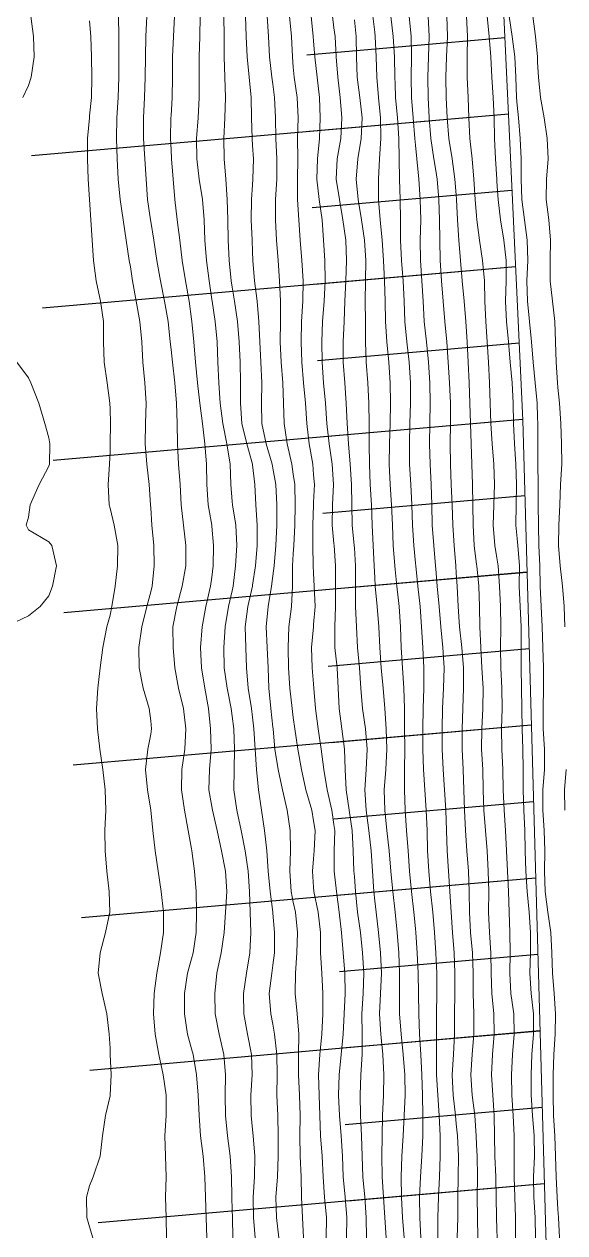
# Model space of a CAD drawing. Header units: centimetres. Extents: x 0 to 642158, y -847 to 649707.
# Drawn here: x 617117.14 to 617130.42, y 621345.87 to 621375.55 of the extents above; entities that cross this region are included whole.
import ezdxf

# ---------------------------------------------------------------- set-up
doc = ezdxf.new("R2010")
doc.units = ezdxf.units.CM
doc.header["$MEASUREMENT"] = 0
doc.layers.add('MEV_schema paysager_Ha', color=7, linetype='Continuous', lineweight=25, transparency=0.13)
doc.layers.add('MEV_schema paysager_V', color=7, linetype='Continuous', lineweight=20)
doc.layers.add('WAL_topographie 0.5', color=253, linetype='Continuous', lineweight=20)
picture_1 = doc.add_image_def('image2.png', size_in_pixel=(6614, 11023))

msp = doc.modelspace()

# ---------------------------------------------------------------- hatches: boundary and pattern name
at = {"layer": 'MEV_schema paysager_Ha', "transparency": 33554687}
h = msp.add_hatch(dxfattribs=at)
h.set_pattern_fill('ANSI31', color=60, scale=30, angle=320)
h.paths.add_polyline_path([(617169.617, 620973.194), (617165.143, 620997.552), (617163.049, 621011.729), (617162.573, 621023.432), (617161.336, 621028.189), (617160.67, 621031.995), (617159.432, 621036.467), (617156.475, 621053.969), (617156.906, 621060.001), (617157.984, 621066.14), (617158.414, 621069.802), (617158.199, 621075.295), (617157.014, 621080.142), (617155.505, 621084.988), (617154.751, 621088.973), (617151.842, 621094.789), (617149.148, 621099.205), (617146.994, 621101.252), (617145.377, 621102.544), (617143.546, 621103.621), (617141.391, 621107.391), (617140.307, 621121.334), (617138.581, 621134.515), (617137.596, 621148.681), (617137.947, 621158.301), (617138.342, 621166.601), (617137.255, 621176.482), (617136.069, 621187.153), (617134.618, 621206.801), (617133.841, 621215.056), (617132.235, 621238.569), (617131.105, 621276.162), (617130.662, 621320.72), (617129.383, 621365.826), (617128.171, 621391.821), (617126.408, 621441.701), (617124.527, 621449.888), (617124.527, 621453.399), (617124.884, 621455.482), (617126.075, 621456.85), (617127.265, 621458.873), (617127.265, 621461.254), (617125.649, 621473.672), (617125.524, 621482.896), (617125.025, 621497.979), (617124.776, 621519.544), (617124.92, 621540.094), (617125.983, 621565.584), (617126.337, 621580.453), (617126.163, 621598.374), (617127.186, 621608.874), (617130.532, 621615.192), (617131.834, 621617.887), (617134.298, 621627.22), (617135.042, 621631.96), (617135.135, 621640.047), (617136.158, 621649.713), (617136.911, 621670.5), (617129.26, 621649.205), (617124.61, 621628.36), (617120.259, 621606.016), (617117.259, 621583.371), (617115.237, 621541.083), (617114.562, 621520.401), (617115.536, 621487.717), (617112.094, 621474.528), (617111.291, 621462.83), (617115.078, 621434.173), (617114.685, 621412.686), (617116.517, 621383.817), (617118.213, 621359.713), (617121.633, 621297.519), (617122.293, 621280.379), (617124.809, 621252.783), (617126.661, 621222.595), (617125.403, 621211.007), (617126.795, 621190.875), (617128.52, 621169.158), (617130.485, 621161.793), (617131.444, 621155.186), (617130.649, 621150.827), (617132.125, 621142.753), (617132.79, 621125.456), (617134.954, 621111.319), (617137.702, 621098.468), (617139.749, 621087.381), (617141.795, 621083.246), (617143.417, 621082.42), (617144.557, 621081.575), (617145.493, 621080.194), (617145.463, 621077.083), (617144.023, 621074.463), (617144.278, 621071.03), (617145.295, 621066.579), (617147.455, 621053.531), (617147.76, 621048.137), (617148.575, 621044.067), (617151.222, 621037.452), (617151.12, 621031.956), (617151.633, 621023.148), (617154.427, 621011.658), (617158.897, 620988.919), (617162.537, 620970.568), (617168.729, 620939.186), (617182.921, 620879.156), (617188.263, 620855.446), (617193.71, 620854.003), (617187.498, 620892.108), (617176.811, 620939.879)])
h = msp.add_hatch(dxfattribs=at)
h.set_pattern_fill('ANSI31', color=60, scale=15, angle=320)
h.paths.add_polyline_path([(617169.617, 620973.194), (617165.143, 620997.552), (617163.049, 621011.729), (617162.573, 621023.432), (617161.336, 621028.189), (617160.67, 621031.995), (617159.432, 621036.467), (617156.475, 621053.969), (617156.906, 621060.001), (617157.984, 621066.14), (617158.414, 621069.802), (617158.199, 621075.295), (617157.014, 621080.142), (617155.505, 621084.988), (617154.751, 621088.973), (617151.842, 621094.789), (617149.148, 621099.205), (617146.994, 621101.252), (617145.377, 621102.544), (617143.546, 621103.621), (617141.391, 621107.391), (617140.307, 621121.334), (617138.581, 621134.515), (617137.596, 621148.681), (617137.947, 621158.301), (617138.342, 621166.601), (617137.255, 621176.482), (617136.069, 621187.153), (617134.618, 621206.801), (617133.841, 621215.056), (617132.235, 621238.569), (617131.105, 621276.162), (617130.662, 621320.72), (617129.383, 621365.826), (617128.171, 621391.821), (617126.408, 621441.701), (617124.527, 621449.888), (617124.527, 621453.399), (617124.884, 621455.482), (617126.075, 621456.85), (617127.265, 621458.873), (617127.265, 621461.254), (617125.649, 621473.672), (617125.524, 621482.896), (617125.025, 621497.979), (617124.776, 621519.544), (617124.92, 621540.094), (617125.983, 621565.584), (617126.337, 621580.453), (617126.163, 621598.374), (617127.186, 621608.874), (617130.532, 621615.192), (617131.834, 621617.887), (617134.298, 621627.22), (617135.042, 621631.96), (617135.135, 621640.047), (617136.158, 621649.713), (617136.911, 621670.5), (617132.957, 621648.368), (617129.989, 621627.895), (617123.162, 621605.493), (617122.123, 621583.834), (617121.418, 621540.656), (617120.578, 621519.454), (617120.8, 621487.646), (617120.576, 621474.663), (617119.681, 621463.134), (617121.439, 621434.424), (617121.208, 621413.2), (617123.756, 621383.971), (617124.633, 621359.105), (617126.907, 621297.599), (617127.217, 621280.099), (617128.476, 621252.652), (617130.286, 621222.294), (617130.788, 621212.114), (617133.595, 621189.8), (617133.864, 621168.997), (617134.545, 621163.04), (617136.407, 621155.367), (617136.033, 621153.22), (617137.061, 621150.231), (617136.705, 621143.134), (617138.509, 621125.82), (617138.985, 621114.157), (617141.16, 621102.299), (617147.01, 621090.064), (617151.616, 621087.22), (617153.107, 621084.646), (617154.311, 621082.965), (617155.38, 621081.272), (617156.272, 621077.352), (617156.539, 621073.164), (617152.956, 621057.576), (617153.92, 621035.982), (617159.694, 621019.068), (617160.419, 620997.657), (617177.679, 620920.157), (617193.56, 620854.923), (617187.498, 620892.108)])

# ---------------------------------------------------------------- linework, layer by layer
at = {"layer": 'MEV_schema paysager_V', "color": 7, "true_color": 0xffffff}
msp.add_lwpolyline([(617133.841, 621215.056), (617132.235, 621238.569), (617131.105, 621276.162), (617130.662, 621320.72), (617129.383, 621365.826), (617128.171, 621391.821), (617126.408, 621441.701), (617124.527, 621449.888), (617124.527, 621453.399), (617124.884, 621455.482), (617126.075, 621456.85), (617127.265, 621458.873), (617127.265, 621461.254), (617125.649, 621473.672)], dxfattribs=at)
at = {"layer": 'WAL_topographie 0.5'}
for points in [[(617117.106, 621373.75), (617117.25, 621374.046), (617117.314, 621374.25), (617117.384, 621374.75), (617117.375, 621375.25), (617117.302, 621375.75), (617117.25, 621375.898), (617117.102, 621376.25)], [(617118.825, 621345.75), (617118.75, 621346.02), (617118.681, 621346.25), (617118.671, 621346.75), (617118.75, 621347.023), (617118.834, 621347.25), (617119.012, 621347.75), (617119.064, 621348.25), (617119.14, 621348.75), (617119.25, 621349.234), (617119.252, 621349.25), (617119.276, 621349.75), (617119.257, 621350.25), (617119.25, 621350.404), (617119.228, 621350.75), (617119.172, 621351.25), (617119.055, 621351.75), (617118.962, 621352.25), (617119.007, 621352.75), (617119.143, 621353.25), (617119.248, 621353.75), (617119.227, 621354.25), (617119.175, 621354.75), (617119.13, 621355.25), (617119.125, 621355.75), (617119.145, 621356.25), (617119.128, 621356.75), (617119.074, 621357.25), (617119.003, 621357.75), (617118.941, 621358.25), (617118.921, 621358.75), (617118.948, 621359.25), (617119.008, 621359.75), (617119.076, 621360.25), (617119.175, 621360.75), (617119.25, 621361.041), (617119.298, 621361.25), (617119.377, 621361.75), (617119.43, 621362.25), (617119.441, 621362.75), (617119.349, 621363.25), (617119.25, 621363.669), (617119.227, 621363.75), (617119.208, 621364.25), (617119.24, 621364.75), (617119.25, 621365.068), (617119.255, 621365.25), (617119.261, 621365.75), (617119.25, 621366.107), (617119.244, 621366.25), (617119.182, 621366.75), (617119.109, 621367.25), (617119.093, 621367.75), (617119.093, 621368.25), (617119.02, 621368.75), (617118.911, 621369.25), (617118.843, 621369.75), (617118.81, 621370.25), (617118.783, 621370.75), (617118.75, 621371.25), (617118.75, 621371.25), (617118.714, 621371.75), (617118.699, 621372.25), (617118.698, 621372.75), (617118.743, 621373.25), (617118.75, 621373.303), (617118.793, 621373.75), (617118.806, 621374.25), (617118.799, 621374.75), (617118.783, 621375.25), (617118.75, 621375.635)], [(617120.637, 621345.75), (617120.626, 621346.25), (617120.61, 621346.75), (617120.628, 621347.25), (617120.615, 621347.75), (617120.597, 621348.25), (617120.626, 621348.75), (617120.627, 621349.25), (617120.555, 621349.75), (617120.446, 621350.25), (617120.356, 621350.75), (617120.315, 621351.25), (617120.335, 621351.75), (617120.396, 621352.25), (617120.486, 621352.75), (617120.566, 621353.25), (617120.567, 621353.75), (617120.505, 621354.25), (617120.43, 621354.75), (617120.362, 621355.25), (617120.305, 621355.75), (617120.25, 621356.25), (617120.25, 621356.25), (617120.17, 621356.75), (617120.123, 621357.25), (617120.18, 621357.75), (617120.25, 621358.118), (617120.269, 621358.25), (617120.25, 621358.442), (617120.21, 621358.75), (617120.061, 621359.25), (617119.967, 621359.75), (617119.96, 621360.25), (617120.033, 621360.75), (617120.158, 621361.25), (617120.25, 621361.617), (617120.282, 621361.75), (617120.338, 621362.25), (617120.33, 621362.75), (617120.28, 621363.25), (617120.25, 621363.679), (617120.244, 621363.75), (617120.213, 621364.25), (617120.154, 621364.75), (617120.117, 621365.25), (617120.125, 621365.75), (617120.14, 621366.25), (617120.107, 621366.75), (617120.054, 621367.25), (617120.028, 621367.75), (617119.984, 621368.25), (617119.895, 621368.75), (617119.804, 621369.25), (617119.75, 621369.593), (617119.721, 621369.75), (617119.646, 621370.25), (617119.575, 621370.75), (617119.503, 621371.25), (617119.449, 621371.75), (617119.424, 621372.25), (617119.409, 621372.75), (617119.419, 621373.25), (617119.45, 621373.75), (617119.465, 621374.25), (617119.467, 621374.75), (617119.466, 621375.25), (617119.459, 621375.75)], [(617121.63, 621345.75), (617121.613, 621346.25), (617121.594, 621346.75), (617121.579, 621347.25), (617121.534, 621347.75), (617121.47, 621348.25), (617121.437, 621348.75), (617121.413, 621349.25), (617121.373, 621349.75), (617121.288, 621350.25), (617121.25, 621350.393), (617121.157, 621350.75), (617121.078, 621351.25), (617121.077, 621351.75), (617121.156, 621352.25), (617121.25, 621352.597), (617121.289, 621352.75), (617121.362, 621353.25), (617121.377, 621353.75), (617121.368, 621354.25), (617121.325, 621354.75), (617121.259, 621355.25), (617121.25, 621355.304), (617121.173, 621355.75), (617121.077, 621356.25), (617121.009, 621356.75), (617121.016, 621357.25), (617121.084, 621357.75), (617121.11, 621358.25), (617121.057, 621358.75), (617120.936, 621359.25), (617120.839, 621359.75), (617120.798, 621360.25), (617120.796, 621360.75), (617120.889, 621361.25), (617121.024, 621361.75), (617121.109, 621362.25), (617121.112, 621362.75), (617121.051, 621363.25), (617120.995, 621363.75), (617120.969, 621364.25), (617120.935, 621364.75), (617120.907, 621365.25), (617120.9, 621365.75), (617120.882, 621366.25), (617120.842, 621366.75), (617120.783, 621367.25), (617120.75, 621367.561), (617120.727, 621367.75), (617120.676, 621368.25), (617120.592, 621368.75), (617120.487, 621369.25), (617120.399, 621369.75), (617120.324, 621370.25), (617120.25, 621370.706), (617120.243, 621370.75), (617120.173, 621371.25), (617120.134, 621371.75), (617120.107, 621372.25), (617120.076, 621372.75), (617120.069, 621373.25), (617120.093, 621373.75), (617120.113, 621374.25), (617120.119, 621374.75), (617120.128, 621375.25), (617120.156, 621375.75)], [(617122.269, 621345.75), (617122.255, 621346.25), (617122.25, 621346.434), (617122.241, 621346.75), (617122.233, 621347.25), (617122.2, 621347.75), (617122.138, 621348.25), (617122.089, 621348.75), (617122.078, 621349.25), (617122.083, 621349.75), (617122.044, 621350.25), (617121.93, 621350.75), (617121.835, 621351.25), (617121.821, 621351.75), (617121.876, 621352.25), (617121.981, 621352.75), (617122.053, 621353.25), (617122.09, 621353.75), (617122.117, 621354.25), (617122.086, 621354.75), (617121.991, 621355.25), (617121.881, 621355.75), (617121.766, 621356.25), (617121.75, 621356.345), (617121.678, 621356.75), (617121.697, 621357.25), (617121.737, 621357.75), (617121.721, 621358.25), (617121.67, 621358.75), (617121.578, 621359.25), (617121.493, 621359.75), (617121.475, 621360.25), (617121.511, 621360.75), (617121.603, 621361.25), (617121.72, 621361.75), (617121.75, 621361.974), (617121.78, 621362.25), (617121.795, 621362.75), (617121.75, 621363.227), (617121.747, 621363.25), (617121.658, 621363.75), (617121.626, 621364.25), (617121.617, 621364.75), (617121.581, 621365.25), (617121.52, 621365.75), (617121.453, 621366.25), (617121.399, 621366.75), (617121.352, 621367.25), (617121.308, 621367.75), (617121.259, 621368.25), (617121.25, 621368.313), (617121.19, 621368.75), (617121.107, 621369.25), (617121.026, 621369.75), (617120.961, 621370.25), (617120.9, 621370.75), (617120.84, 621371.25), (617120.798, 621371.75), (617120.761, 621372.25), (617120.75, 621372.469), (617120.735, 621372.75), (617120.747, 621373.25), (617120.75, 621373.306), (617120.777, 621373.75), (617120.784, 621374.25), (617120.784, 621374.75), (617120.807, 621375.25), (617120.837, 621375.75)], [(617122.812, 621345.75), (617122.773, 621346.25), (617122.765, 621346.75), (617122.799, 621347.25), (617122.806, 621347.75), (617122.766, 621348.25), (617122.75, 621348.409), (617122.716, 621348.75), (617122.711, 621349.25), (617122.739, 621349.75), (617122.721, 621350.25), (617122.624, 621350.75), (617122.535, 621351.25), (617122.53, 621351.75), (617122.599, 621352.25), (617122.683, 621352.75), (617122.704, 621353.25), (617122.694, 621353.75), (617122.679, 621354.25), (617122.641, 621354.75), (617122.569, 621355.25), (617122.468, 621355.75), (617122.361, 621356.25), (617122.293, 621356.75), (617122.298, 621357.25), (617122.309, 621357.75), (617122.288, 621358.25), (617122.25, 621358.558), (617122.224, 621358.75), (617122.127, 621359.25), (617122.057, 621359.75), (617122.044, 621360.25), (617122.075, 621360.75), (617122.162, 621361.25), (617122.25, 621361.64), (617122.272, 621361.75), (617122.333, 621362.25), (617122.364, 621362.75), (617122.337, 621363.25), (617122.257, 621363.75), (617122.25, 621363.835), (617122.218, 621364.25), (617122.201, 621364.75), (617122.118, 621365.25), (617122.019, 621365.75), (617121.956, 621366.25), (617121.922, 621366.75), (617121.9, 621367.25), (617121.882, 621367.75), (617121.834, 621368.25), (617121.756, 621368.75), (617121.75, 621368.794), (617121.684, 621369.25), (617121.618, 621369.75), (617121.575, 621370.25), (617121.561, 621370.75), (617121.522, 621371.25), (617121.443, 621371.75), (617121.382, 621372.25), (617121.376, 621372.75), (617121.411, 621373.25), (617121.438, 621373.75), (617121.44, 621374.25), (617121.443, 621374.75), (617121.457, 621375.25), (617121.465, 621375.75)], [(617123.396, 621345.75), (617123.335, 621346.25), (617123.326, 621346.75), (617123.366, 621347.25), (617123.379, 621347.75), (617123.376, 621348.25), (617123.367, 621348.75), (617123.349, 621349.25), (617123.352, 621349.75), (617123.343, 621350.25), (617123.291, 621350.75), (617123.25, 621350.995), (617123.203, 621351.25), (617123.162, 621351.75), (617123.222, 621352.25), (617123.25, 621352.446), (617123.29, 621352.75), (617123.293, 621353.25), (617123.25, 621353.719), (617123.247, 621353.75), (617123.183, 621354.25), (617123.136, 621354.75), (617123.101, 621355.25), (617123.044, 621355.75), (617122.969, 621356.25), (617122.897, 621356.75), (617122.845, 621357.25), (617122.811, 621357.75), (617122.782, 621358.25), (617122.75, 621358.534), (617122.724, 621358.75), (617122.646, 621359.25), (617122.604, 621359.75), (617122.583, 621360.25), (617122.573, 621360.75), (617122.636, 621361.25), (617122.746, 621361.75), (617122.75, 621361.776), (617122.824, 621362.25), (617122.866, 621362.75), (617122.863, 621363.25), (617122.832, 621363.75), (617122.808, 621364.25), (617122.75, 621364.728), (617122.747, 621364.75), (617122.606, 621365.25), (617122.486, 621365.75), (617122.454, 621366.25), (617122.458, 621366.75), (617122.443, 621367.25), (617122.425, 621367.75), (617122.383, 621368.25), (617122.305, 621368.75), (617122.25, 621369.098), (617122.226, 621369.25), (617122.177, 621369.75), (617122.151, 621370.25), (617122.142, 621370.75), (617122.131, 621371.25), (617122.094, 621371.75), (617122.05, 621372.25), (617122.042, 621372.75), (617122.07, 621373.25), (617122.088, 621373.75), (617122.072, 621374.25), (617122.056, 621374.75), (617122.053, 621375.25), (617122.048, 621375.75)], [(617124, 621345.75), (617123.976, 621346.25), (617123.951, 621346.75), (617123.942, 621347.25), (617123.922, 621347.75), (617123.914, 621348.25), (617123.922, 621348.75), (617123.901, 621349.25), (617123.876, 621349.75), (617123.881, 621350.25), (617123.886, 621350.75), (617123.848, 621351.25), (617123.797, 621351.75), (617123.807, 621352.25), (617123.84, 621352.75), (617123.856, 621353.25), (617123.802, 621353.75), (617123.75, 621353.989), (617123.698, 621354.25), (617123.663, 621354.75), (617123.685, 621355.25), (617123.675, 621355.75), (617123.598, 621356.25), (617123.488, 621356.75), (617123.379, 621357.25), (617123.301, 621357.75), (617123.255, 621358.25), (617123.25, 621358.29), (617123.202, 621358.75), (617123.15, 621359.25), (617123.131, 621359.75), (617123.107, 621360.25), (617123.083, 621360.75), (617123.133, 621361.25), (617123.218, 621361.75), (617123.25, 621362.002), (617123.281, 621362.25), (617123.324, 621362.75), (617123.343, 621363.25), (617123.344, 621363.75), (617123.323, 621364.25), (617123.25, 621364.654), (617123.232, 621364.75), (617123.085, 621365.25), (617122.976, 621365.75), (617122.969, 621366.25), (617122.978, 621366.75), (617122.951, 621367.25), (617122.927, 621367.75), (617122.907, 621368.25), (617122.864, 621368.75), (617122.801, 621369.25), (617122.76, 621369.75), (617122.75, 621369.974), (617122.738, 621370.25), (617122.715, 621370.75), (617122.723, 621371.25), (617122.75, 621371.61), (617122.76, 621371.75), (617122.77, 621372.25), (617122.75, 621372.572), (617122.737, 621372.75), (617122.721, 621373.25), (617122.718, 621373.75), (617122.67, 621374.25), (617122.616, 621374.75), (617122.594, 621375.25), (617122.578, 621375.75)], [(617124.555, 621345.75), (617124.562, 621346.25), (617124.518, 621346.75), (617124.483, 621347.25), (617124.457, 621347.75), (617124.42, 621348.25), (617124.406, 621348.75), (617124.387, 621349.25), (617124.368, 621349.75), (617124.401, 621350.25), (617124.45, 621350.75), (617124.474, 621351.25), (617124.475, 621351.75), (617124.448, 621352.25), (617124.421, 621352.75), (617124.415, 621353.25), (617124.363, 621353.75), (617124.258, 621354.25), (617124.25, 621354.358), (617124.222, 621354.75), (617124.25, 621355.058), (617124.265, 621355.25), (617124.286, 621355.75), (617124.25, 621355.99), (617124.202, 621356.25), (617124.062, 621356.75), (617123.95, 621357.25), (617123.861, 621357.75), (617123.791, 621358.25), (617123.75, 621358.526), (617123.719, 621358.75), (617123.662, 621359.25), (617123.634, 621359.75), (617123.622, 621360.25), (617123.645, 621360.75), (617123.703, 621361.25), (617123.728, 621361.75), (617123.735, 621362.25), (617123.75, 621362.55), (617123.761, 621362.75), (617123.788, 621363.25), (617123.799, 621363.75), (617123.786, 621364.25), (617123.75, 621364.5), (617123.714, 621364.75), (617123.601, 621365.25), (617123.524, 621365.75), (617123.514, 621366.25), (617123.495, 621366.75), (617123.455, 621367.25), (617123.428, 621367.75), (617123.434, 621368.25), (617123.439, 621368.75), (617123.415, 621369.25), (617123.376, 621369.75), (617123.341, 621370.25), (617123.314, 621370.75), (617123.313, 621371.25), (617123.344, 621371.75), (617123.35, 621372.25), (617123.318, 621372.75), (617123.31, 621373.25), (617123.293, 621373.75), (617123.25, 621374.078), (617123.227, 621374.25), (617123.17, 621374.75), (617123.14, 621375.25), (617123.11, 621375.75)], [(617125.061, 621345.75), (617125.069, 621346.25), (617125.025, 621346.75), (617124.976, 621347.25), (617124.961, 621347.75), (617124.926, 621348.25), (617124.885, 621348.75), (617124.864, 621349.25), (617124.874, 621349.75), (617124.929, 621350.25), (617124.976, 621350.75), (617124.999, 621351.25), (617125.025, 621351.75), (617125.019, 621352.25), (617124.974, 621352.75), (617124.931, 621353.25), (617124.876, 621353.75), (617124.809, 621354.25), (617124.757, 621354.75), (617124.756, 621355.25), (617124.77, 621355.75), (617124.75, 621355.897), (617124.696, 621356.25), (617124.58, 621356.75), (617124.504, 621357.25), (617124.438, 621357.75), (617124.362, 621358.25), (617124.296, 621358.75), (617124.258, 621359.25), (617124.25, 621359.354), (617124.218, 621359.75), (617124.197, 621360.25), (617124.245, 621360.75), (617124.25, 621360.807), (617124.284, 621361.25), (617124.266, 621361.75), (617124.25, 621362.071), (617124.241, 621362.25), (617124.232, 621362.75), (617124.227, 621363.25), (617124.248, 621363.75), (617124.25, 621363.807), (617124.268, 621364.25), (617124.25, 621364.488), (617124.228, 621364.75), (617124.142, 621365.25), (617124.081, 621365.75), (617124.047, 621366.25), (617124.002, 621366.75), (617123.959, 621367.25), (617123.941, 621367.75), (617123.956, 621368.25), (617123.984, 621368.75), (617123.992, 621369.25), (617123.962, 621369.75), (617123.919, 621370.25), (617123.889, 621370.75), (617123.858, 621371.25), (617123.851, 621371.75), (617123.86, 621372.25), (617123.857, 621372.75), (617123.867, 621373.25), (617123.846, 621373.75), (617123.771, 621374.25), (617123.75, 621374.5), (617123.729, 621374.75), (617123.705, 621375.25), (617123.658, 621375.75)], [(617125.549, 621345.75), (617125.541, 621346.25), (617125.507, 621346.75), (617125.46, 621347.25), (617125.445, 621347.75), (617125.427, 621348.25), (617125.398, 621348.75), (617125.391, 621349.25), (617125.407, 621349.75), (617125.438, 621350.25), (617125.44, 621350.75), (617125.435, 621351.25), (617125.467, 621351.75), (617125.486, 621352.25), (617125.452, 621352.75), (617125.397, 621353.25), (617125.331, 621353.75), (617125.276, 621354.25), (617125.25, 621354.623), (617125.24, 621354.75), (617125.218, 621355.25), (617125.193, 621355.75), (617125.121, 621356.25), (617125.048, 621356.75), (617125.025, 621357.25), (617125.005, 621357.75), (617124.94, 621358.25), (617124.874, 621358.75), (617124.854, 621359.25), (617124.825, 621359.75), (617124.774, 621360.25), (617124.773, 621360.75), (617124.789, 621361.25), (617124.787, 621361.75), (617124.789, 621362.25), (617124.756, 621362.75), (617124.75, 621362.802), (617124.703, 621363.25), (617124.715, 621363.75), (617124.738, 621364.25), (617124.702, 621364.75), (617124.63, 621365.25), (617124.577, 621365.75), (617124.543, 621366.25), (617124.495, 621366.75), (617124.456, 621367.25), (617124.452, 621367.75), (617124.471, 621368.25), (617124.507, 621368.75), (617124.534, 621369.25), (617124.528, 621369.75), (617124.496, 621370.25), (617124.456, 621370.75), (617124.388, 621371.25), (617124.33, 621371.75), (617124.348, 621372.25), (617124.394, 621372.75), (617124.414, 621373.25), (617124.393, 621373.75), (617124.333, 621374.25), (617124.282, 621374.75), (617124.25, 621375.137), (617124.241, 621375.25), (617124.188, 621375.75)], [(617126.034, 621345.75), (617125.996, 621346.25), (617125.963, 621346.75), (617125.933, 621347.25), (617125.926, 621347.75), (617125.934, 621348.25), (617125.945, 621348.75), (617125.966, 621349.25), (617125.974, 621349.75), (617125.953, 621350.25), (617125.902, 621350.75), (617125.865, 621351.25), (617125.892, 621351.75), (617125.918, 621352.25), (617125.895, 621352.75), (617125.846, 621353.25), (617125.782, 621353.75), (617125.75, 621354.026), (617125.725, 621354.25), (617125.695, 621354.75), (617125.661, 621355.25), (617125.609, 621355.75), (617125.544, 621356.25), (617125.508, 621356.75), (617125.538, 621357.25), (617125.565, 621357.75), (617125.524, 621358.25), (617125.451, 621358.75), (617125.408, 621359.25), (617125.373, 621359.75), (617125.331, 621360.25), (617125.303, 621360.75), (617125.281, 621361.25), (617125.275, 621361.75), (617125.279, 621362.25), (617125.25, 621362.69), (617125.246, 621362.75), (617125.2, 621363.25), (617125.19, 621363.75), (617125.179, 621364.25), (617125.149, 621364.75), (617125.106, 621365.25), (617125.072, 621365.75), (617125.051, 621366.25), (617125.013, 621366.75), (617124.978, 621367.25), (617124.978, 621367.75), (617124.997, 621368.25), (617125.02, 621368.75), (617125.041, 621369.25), (617125.061, 621369.75), (617125.037, 621370.25), (617124.966, 621370.75), (617124.883, 621371.25), (617124.807, 621371.75), (617124.831, 621372.25), (617124.916, 621372.75), (617124.944, 621373.25), (617124.904, 621373.75), (617124.845, 621374.25), (617124.806, 621374.75), (617124.775, 621375.25), (617124.75, 621375.461), (617124.716, 621375.75)], [(617126.477, 621345.75), (617126.432, 621346.25), (617126.404, 621346.75), (617126.396, 621347.25), (617126.416, 621347.75), (617126.45, 621348.25), (617126.476, 621348.75), (617126.497, 621349.25), (617126.49, 621349.75), (617126.45, 621350.25), (617126.396, 621350.75), (617126.358, 621351.25), (617126.356, 621351.75), (617126.359, 621352.25), (617126.339, 621352.75), (617126.298, 621353.25), (617126.25, 621353.744), (617126.249, 621353.75), (617126.195, 621354.25), (617126.148, 621354.75), (617126.104, 621355.25), (617126.049, 621355.75), (617125.996, 621356.25), (617125.985, 621356.75), (617126.023, 621357.25), (617126.049, 621357.75), (617126.032, 621358.25), (617125.996, 621358.75), (617125.954, 621359.25), (617125.908, 621359.75), (617125.875, 621360.25), (617125.854, 621360.75), (617125.808, 621361.25), (617125.76, 621361.75), (617125.75, 621361.964), (617125.739, 621362.25), (617125.709, 621362.75), (617125.686, 621363.25), (617125.668, 621363.75), (617125.639, 621364.25), (617125.618, 621364.75), (617125.612, 621365.25), (617125.61, 621365.75), (617125.603, 621366.25), (617125.579, 621366.75), (617125.541, 621367.25), (617125.522, 621367.75), (617125.521, 621368.25), (617125.519, 621368.75), (617125.522, 621369.25), (617125.532, 621369.75), (617125.502, 621370.25), (617125.424, 621370.75), (617125.346, 621371.25), (617125.297, 621371.75), (617125.334, 621372.25), (617125.421, 621372.75), (617125.441, 621373.25), (617125.386, 621373.75), (617125.322, 621374.25), (617125.304, 621374.75), (617125.296, 621375.25), (617125.25, 621375.661)], [(617126.886, 621345.75), (617126.856, 621346.25), (617126.852, 621346.75), (617126.872, 621347.25), (617126.905, 621347.75), (617126.929, 621348.25), (617126.932, 621348.75), (617126.926, 621349.25), (617126.908, 621349.75), (617126.88, 621350.25), (617126.852, 621350.75), (617126.833, 621351.25), (617126.829, 621351.75), (617126.82, 621352.25), (617126.795, 621352.75), (617126.759, 621353.25), (617126.75, 621353.343), (617126.712, 621353.75), (617126.656, 621354.25), (617126.607, 621354.75), (617126.572, 621355.25), (617126.534, 621355.75), (617126.496, 621356.25), (617126.48, 621356.75), (617126.484, 621357.25), (617126.486, 621357.75), (617126.482, 621358.25), (617126.481, 621358.75), (617126.467, 621359.25), (617126.43, 621359.75), (617126.398, 621360.25), (617126.387, 621360.75), (617126.353, 621361.25), (617126.29, 621361.75), (617126.25, 621362.162), (617126.242, 621362.25), (617126.206, 621362.75), (617126.184, 621363.25), (617126.166, 621363.75), (617126.13, 621364.25), (617126.108, 621364.75), (617126.116, 621365.25), (617126.131, 621365.75), (617126.137, 621366.25), (617126.132, 621366.75), (617126.099, 621367.25), (617126.048, 621367.75), (617126.017, 621368.25), (617126.004, 621368.75), (617125.99, 621369.25), (617125.969, 621369.75), (617125.936, 621370.25), (617125.885, 621370.75), (617125.846, 621371.25), (617125.84, 621371.75), (617125.87, 621372.25), (617125.904, 621372.75), (617125.895, 621373.25), (617125.845, 621373.75), (617125.8, 621374.25), (617125.782, 621374.75), (617125.762, 621375.25), (617125.75, 621375.354), (617125.702, 621375.75)], [(617127.299, 621345.75), (617127.301, 621346.25), (617127.317, 621346.75), (617127.339, 621347.25), (617127.361, 621347.75), (617127.36, 621348.25), (617127.334, 621348.75), (617127.297, 621349.25), (617127.271, 621349.75), (617127.269, 621350.25), (617127.27, 621350.75), (617127.264, 621351.25), (617127.274, 621351.75), (617127.274, 621352.25), (617127.25, 621352.739), (617127.249, 621352.75), (617127.218, 621353.25), (617127.174, 621353.75), (617127.122, 621354.25), (617127.076, 621354.75), (617127.05, 621355.25), (617127.036, 621355.75), (617127.015, 621356.25), (617126.978, 621356.75), (617126.945, 621357.25), (617126.929, 621357.75), (617126.928, 621358.25), (617126.941, 621358.75), (617126.958, 621359.25), (617126.958, 621359.75), (617126.928, 621360.25), (617126.902, 621360.75), (617126.869, 621361.25), (617126.812, 621361.75), (617126.757, 621362.25), (617126.75, 621362.32), (617126.707, 621362.75), (617126.676, 621363.25), (617126.665, 621363.75), (617126.637, 621364.25), (617126.607, 621364.75), (617126.604, 621365.25), (617126.615, 621365.75), (617126.627, 621366.25), (617126.626, 621366.75), (617126.596, 621367.25), (617126.537, 621367.75), (617126.488, 621368.25), (617126.471, 621368.75), (617126.449, 621369.25), (617126.407, 621369.75), (617126.385, 621370.25), (617126.386, 621370.75), (617126.376, 621371.25), (617126.361, 621371.75), (617126.354, 621372.25), (617126.34, 621372.75), (617126.307, 621373.25), (617126.264, 621373.75), (617126.25, 621374.087), (617126.242, 621374.25), (617126.235, 621374.75), (617126.206, 621375.25), (617126.144, 621375.75)], [(617127.773, 621345.75), (617127.789, 621346.25), (617127.794, 621346.75), (617127.799, 621347.25), (617127.805, 621347.75), (617127.783, 621348.25), (617127.75, 621348.55), (617127.731, 621348.75), (617127.675, 621349.25), (617127.653, 621349.75), (617127.685, 621350.25), (617127.711, 621350.75), (617127.709, 621351.25), (617127.715, 621351.75), (617127.72, 621352.25), (617127.699, 621352.75), (617127.662, 621353.25), (617127.628, 621353.75), (617127.598, 621354.25), (617127.559, 621354.75), (617127.528, 621355.25), (617127.515, 621355.75), (617127.499, 621356.25), (617127.465, 621356.75), (617127.429, 621357.25), (617127.407, 621357.75), (617127.404, 621358.25), (617127.416, 621358.75), (617127.443, 621359.25), (617127.458, 621359.75), (617127.425, 621360.25), (617127.376, 621360.75), (617127.334, 621361.25), (617127.287, 621361.75), (617127.25, 621362.18), (617127.244, 621362.25), (617127.199, 621362.75), (617127.164, 621363.25), (617127.154, 621363.75), (617127.136, 621364.25), (617127.108, 621364.75), (617127.098, 621365.25), (617127.104, 621365.75), (617127.115, 621366.25), (617127.104, 621366.75), (617127.068, 621367.25), (617127.018, 621367.75), (617126.967, 621368.25), (617126.936, 621368.75), (617126.908, 621369.25), (617126.872, 621369.75), (617126.867, 621370.25), (617126.882, 621370.75), (617126.868, 621371.25), (617126.831, 621371.75), (617126.784, 621372.25), (617126.75, 621372.58), (617126.734, 621372.75), (617126.691, 621373.25), (617126.654, 621373.75), (617126.644, 621374.25), (617126.655, 621374.75), (617126.648, 621375.25), (617126.599, 621375.75)], [(617128.279, 621345.75), (617128.273, 621346.25), (617128.269, 621346.75), (617128.272, 621347.25), (617128.262, 621347.75), (617128.25, 621348.032), (617128.24, 621348.25), (617128.205, 621348.75), (617128.143, 621349.25), (617128.109, 621349.75), (617128.144, 621350.25), (617128.183, 621350.75), (617128.186, 621351.25), (617128.168, 621351.75), (617128.165, 621352.25), (617128.15, 621352.75), (617128.102, 621353.25), (617128.076, 621353.75), (617128.073, 621354.25), (617128.052, 621354.75), (617128.016, 621355.25), (617127.983, 621355.75), (617127.956, 621356.25), (617127.938, 621356.75), (617127.921, 621357.25), (617127.898, 621357.75), (617127.897, 621358.25), (617127.917, 621358.75), (617127.933, 621359.25), (617127.927, 621359.75), (617127.888, 621360.25), (617127.833, 621360.75), (617127.796, 621361.25), (617127.772, 621361.75), (617127.75, 621362.07), (617127.739, 621362.25), (617127.701, 621362.75), (617127.671, 621363.25), (617127.653, 621363.75), (617127.63, 621364.25), (617127.608, 621364.75), (617127.603, 621365.25), (617127.608, 621365.75), (617127.608, 621366.25), (617127.588, 621366.75), (617127.554, 621367.25), (617127.518, 621367.75), (617127.474, 621368.25), (617127.427, 621368.75), (617127.386, 621369.25), (617127.357, 621369.75), (617127.347, 621370.25), (617127.343, 621370.75), (617127.326, 621371.25), (617127.284, 621371.75), (617127.25, 621371.961), (617127.205, 621372.25), (617127.128, 621372.75), (617127.084, 621373.25), (617127.06, 621373.75), (617127.054, 621374.25), (617127.072, 621374.75), (617127.085, 621375.25), (617127.059, 621375.75)], [(617128.757, 621345.75), (617128.75, 621345.96), (617128.74, 621346.25), (617128.734, 621346.75), (617128.725, 621347.25), (617128.702, 621347.75), (617128.693, 621348.25), (617128.685, 621348.75), (617128.649, 621349.25), (617128.62, 621349.75), (617128.642, 621350.25), (617128.683, 621350.75), (617128.676, 621351.25), (617128.624, 621351.75), (617128.606, 621352.25), (617128.602, 621352.75), (617128.567, 621353.25), (617128.546, 621353.75), (617128.55, 621354.25), (617128.539, 621354.75), (617128.509, 621355.25), (617128.467, 621355.75), (617128.426, 621356.25), (617128.413, 621356.75), (617128.403, 621357.25), (617128.376, 621357.75), (617128.377, 621358.25), (617128.406, 621358.75), (617128.412, 621359.25), (617128.384, 621359.75), (617128.352, 621360.25), (617128.33, 621360.75), (617128.323, 621361.25), (617128.308, 621361.75), (617128.255, 621362.25), (617128.25, 621362.286), (617128.195, 621362.75), (617128.164, 621363.25), (617128.157, 621363.75), (617128.148, 621364.25), (617128.131, 621364.75), (617128.116, 621365.25), (617128.1, 621365.75), (617128.087, 621366.25), (617128.067, 621366.75), (617128.044, 621367.25), (617128.018, 621367.75), (617127.984, 621368.25), (617127.945, 621368.75), (617127.9, 621369.25), (617127.853, 621369.75), (617127.814, 621370.25), (617127.785, 621370.75), (617127.759, 621371.25), (617127.75, 621371.364), (617127.721, 621371.75), (617127.649, 621372.25), (617127.568, 621372.75), (617127.525, 621373.25), (617127.508, 621373.75), (617127.499, 621374.25), (617127.515, 621374.75), (617127.538, 621375.25), (617127.524, 621375.75)], [(617129.211, 621345.75), (617129.203, 621346.25), (617129.188, 621346.75), (617129.176, 621347.25), (617129.173, 621347.75), (617129.171, 621348.25), (617129.149, 621348.75), (617129.121, 621349.25), (617129.112, 621349.75), (617129.135, 621350.25), (617129.175, 621350.75), (617129.162, 621351.25), (617129.093, 621351.75), (617129.064, 621352.25), (617129.073, 621352.75), (617129.07, 621353.25), (617129.052, 621353.75), (617129.032, 621354.25), (617129.01, 621354.75), (617128.985, 621355.25), (617128.96, 621355.75), (617128.932, 621356.25), (617128.907, 621356.75), (617128.892, 621357.25), (617128.87, 621357.75), (617128.863, 621358.25), (617128.877, 621358.75), (617128.873, 621359.25), (617128.848, 621359.75), (617128.839, 621360.25), (617128.847, 621360.75), (617128.838, 621361.25), (617128.818, 621361.75), (617128.782, 621362.25), (617128.75, 621362.444), (617128.702, 621362.75), (617128.656, 621363.25), (617128.675, 621363.75), (617128.692, 621364.25), (617128.676, 621364.75), (617128.637, 621365.25), (617128.598, 621365.75), (617128.582, 621366.25), (617128.567, 621366.75), (617128.541, 621367.25), (617128.51, 621367.75), (617128.477, 621368.25), (617128.456, 621368.75), (617128.442, 621369.25), (617128.399, 621369.75), (617128.322, 621370.25), (617128.259, 621370.75), (617128.25, 621370.844), (617128.22, 621371.25), (617128.186, 621371.75), (617128.141, 621372.25), (617128.089, 621372.75), (617128.06, 621373.25), (617128.042, 621373.75), (617128.019, 621374.25), (617128.018, 621374.75), (617128.027, 621375.25), (617128.005, 621375.75)], [(617129.695, 621345.75), (617129.686, 621346.25), (617129.66, 621346.75), (617129.65, 621347.25), (617129.671, 621347.75), (617129.668, 621348.25), (617129.624, 621348.75), (617129.594, 621349.25), (617129.592, 621349.75), (617129.611, 621350.25), (617129.651, 621350.75), (617129.652, 621351.25), (617129.594, 621351.75), (617129.562, 621352.25), (617129.575, 621352.75), (617129.576, 621353.25), (617129.539, 621353.75), (617129.493, 621354.25), (617129.464, 621354.75), (617129.448, 621355.25), (617129.435, 621355.75), (617129.415, 621356.25), (617129.395, 621356.75), (617129.398, 621357.25), (617129.389, 621357.75), (617129.369, 621358.25), (617129.363, 621358.75), (617129.354, 621359.25), (617129.343, 621359.75), (617129.346, 621360.25), (617129.349, 621360.75), (617129.321, 621361.25), (617129.301, 621361.75), (617129.306, 621362.25), (617129.266, 621362.75), (617129.25, 621362.924), (617129.216, 621363.25), (617129.224, 621363.75), (617129.23, 621364.25), (617129.214, 621364.75), (617129.185, 621365.25), (617129.158, 621365.75), (617129.149, 621366.25), (617129.124, 621366.75), (617129.078, 621367.25), (617129.032, 621367.75), (617128.986, 621368.25), (617128.961, 621368.75), (617128.974, 621369.25), (617128.98, 621369.75), (617128.924, 621370.25), (617128.839, 621370.75), (617128.782, 621371.25), (617128.75, 621371.689), (617128.746, 621371.75), (617128.715, 621372.25), (617128.693, 621372.75), (617128.68, 621373.25), (617128.659, 621373.75), (617128.629, 621374.25), (617128.601, 621374.75), (617128.564, 621375.25), (617128.512, 621375.75)], [(617130.29, 621345.75), (617130.265, 621346.25), (617130.25, 621346.442), (617130.232, 621346.75), (617130.202, 621347.25), (617130.19, 621347.75), (617130.175, 621348.25), (617130.142, 621348.75), (617130.129, 621349.25), (617130.134, 621349.75), (617130.147, 621350.25), (617130.179, 621350.75), (617130.193, 621351.25), (617130.159, 621351.75), (617130.114, 621352.25), (617130.101, 621352.75), (617130.074, 621353.25), (617130.002, 621353.75), (617129.939, 621354.25), (617129.922, 621354.75), (617129.927, 621355.25), (617129.913, 621355.75), (617129.879, 621356.25), (617129.875, 621356.75), (617129.915, 621357.25), (617129.915, 621357.75), (617129.887, 621358.25), (617129.889, 621358.75), (617129.898, 621359.25), (617129.891, 621359.75), (617129.877, 621360.25), (617129.865, 621360.75), (617129.84, 621361.25), (617129.814, 621361.75), (617129.801, 621362.25), (617129.783, 621362.75), (617129.768, 621363.25), (617129.764, 621363.75), (617129.76, 621364.25), (617129.759, 621364.75), (617129.756, 621365.25), (617129.755, 621365.75), (617129.75, 621365.896), (617129.738, 621366.25), (617129.691, 621366.75), (617129.642, 621367.25), (617129.602, 621367.75), (617129.552, 621368.25), (617129.498, 621368.75), (617129.489, 621369.25), (617129.507, 621369.75), (617129.491, 621370.25), (617129.424, 621370.75), (617129.362, 621371.25), (617129.348, 621371.75), (617129.347, 621372.25), (617129.322, 621372.75), (617129.278, 621373.25), (617129.25, 621373.569), (617129.235, 621373.75), (617129.213, 621374.25), (617129.187, 621374.75), (617129.127, 621375.25), (617129.049, 621375.75)], [(617130.418, 621360.75), (617130.4, 621361.25), (617130.36, 621361.75), (617130.306, 621362.25), (617130.263, 621362.75), (617130.27, 621363.25), (617130.293, 621363.75), (617130.314, 621364.25), (617130.341, 621364.75), (617130.339, 621365.25), (617130.32, 621365.75), (617130.29, 621366.25), (617130.25, 621366.629), (617130.238, 621366.75), (617130.203, 621367.25), (617130.192, 621367.75), (617130.174, 621368.25), (617130.117, 621368.75), (617130.06, 621369.25), (617130.056, 621369.75), (617130.063, 621370.25), (617130.022, 621370.75), (617129.961, 621371.25), (617129.97, 621371.75), (617130.009, 621372.25), (617129.987, 621372.75), (617129.91, 621373.25), (617129.82, 621373.75), (617129.772, 621374.25), (617129.75, 621374.621), (617129.744, 621374.75), (617129.7, 621375.25), (617129.635, 621375.75)], [(617116.75, 621360.784), (617117.25, 621361.025), (617117.532, 621361.25), (617117.75, 621361.511), (617117.839, 621361.75), (617117.936, 621362.25), (617117.821, 621362.75), (617117.75, 621362.838), (617117.25, 621363.135), (617117.195, 621363.25), (617117.25, 621363.45), (617117.292, 621363.75), (617117.509, 621364.25), (617117.75, 621364.697), (617117.768, 621364.75), (617117.772, 621365.25), (617117.75, 621365.396), (617117.651, 621365.75), (617117.503, 621366.25), (617117.304, 621366.75), (617117.25, 621366.865), (617116.964, 621367.25)], [(617130.42, 621356.25), (617130.409, 621356.75), (617130.452, 621357.25)]]:
    msp.add_lwpolyline(points, dxfattribs=at)

# ---------------------------------------------------------------- pictures from other files: only their frames are drawn
image = msp.add_image(picture_1, insert=(616830.845, 620745.783), size_in_units=(429.466, 715.756), dxfattribs=dict(brightness=75))
image.dxf.flags = 7

doc.saveas('drawing.dxf')
